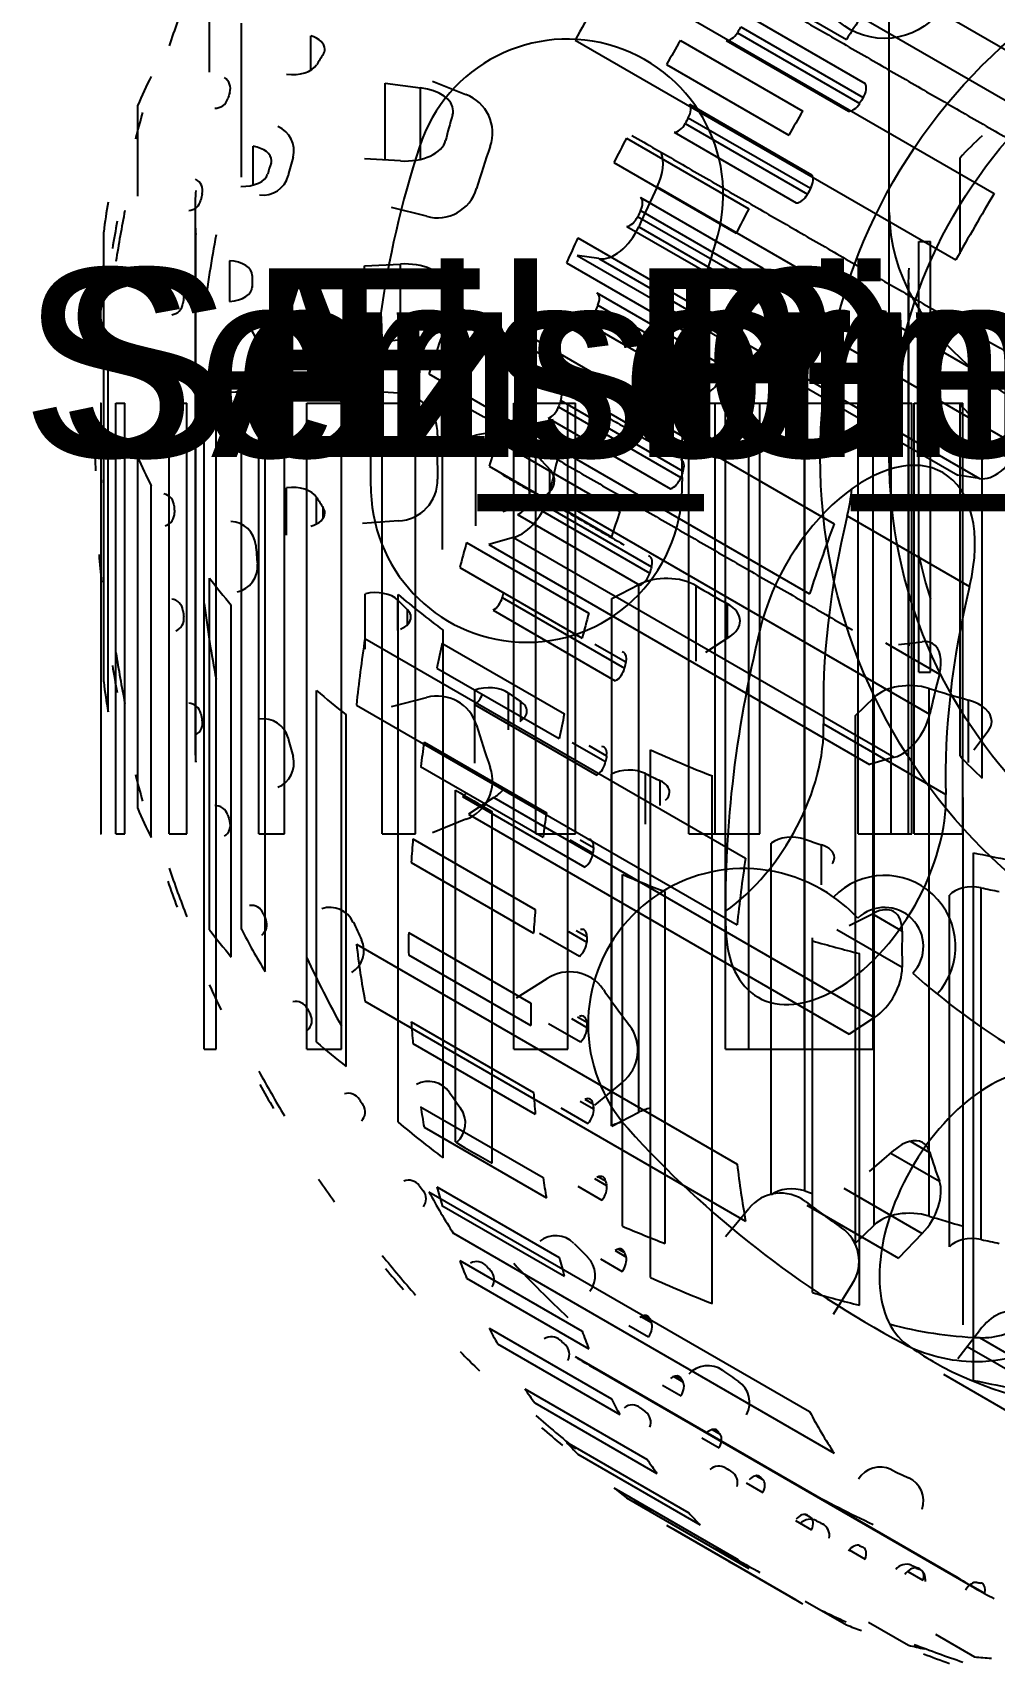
# Model space of a CAD drawing. Header units: millimetres. Extents: x 185.1 to 234.8, y 124.8 to 172.2.
# Drawn here: x 185.09 to 202.95, y 126.1 to 156.38 of the extents above; entities that cross this region are included whole.
import ezdxf
from ezdxf.enums import TextEntityAlignment as Align

# ---------------------------------------------------------------- set-up
doc = ezdxf.new("R2010")
doc.units = ezdxf.units.MM
for name, color, linetype in [('A_06_Gears_Az_Pinion', 7, 'CONTINUOUS'), ('A_06_Gears_El_Gear', 7, 'CONTINUOUS'), ('A_06_Gears_El_Pinion', 7, 'CONTINUOUS'), ('A_06_Gears_Sensor_Gear', 7, 'CONTINUOUS'), ('A_06_Gears_Sensor_Idler', 7, 'CONTINUOUS'), ('V_06_Gears_Az_Pinion_0', 7, 'CONTINUOUS'), ('V_06_Gears_Az_Pinion_1', 7, 'CONTINUOUS'), ('V_06_Gears_Az_Pinion_2', 7, 'CONTINUOUS'), ('V_06_Gears_Az_Pinion_3', 7, 'CONTINUOUS'), ('V_06_Gears_El_Gear_2', 7, 'CONTINUOUS'), ('V_06_Gears_El_Gear_3', 7, 'CONTINUOUS'), ('V_06_Gears_El_Pinion_2', 7, 'CONTINUOUS'), ('V_06_Gears_El_Pinion_3', 7, 'CONTINUOUS'), ('V_06_Gears_Sensor_Gear_0', 7, 'CONTINUOUS'), ('V_06_Gears_Sensor_Gear_1', 7, 'CONTINUOUS'), ('V_06_Gears_Sensor_Gear_2', 7, 'CONTINUOUS'), ('V_06_Gears_Sensor_Gear_3', 7, 'CONTINUOUS'), ('V_06_Gears_Sensor_Idler_0', 7, 'CONTINUOUS'), ('V_06_Gears_Sensor_Idler_1', 7, 'CONTINUOUS'), ('V_06_Gears_Sensor_Idler_2', 7, 'CONTINUOUS'), ('V_06_Gears_Sensor_Idler_3', 7, 'CONTINUOUS')]:
    doc.layers.add(name, color=color, linetype=linetype)
doc.styles.get("Standard").update_dxf_attribs({"font": 'arial.ttf'})

msp = doc.modelspace()

# ---------------------------------------------------------------- linework, layer by layer
at = {"layer": 'V_06_Gears_Az_Pinion_0'}
for p, q in [((201, 149.5), (201, 159.5)), ((188.273, 137.5), (188.273, 149.5)), ((188.273, 137.5), (188.273, 149.5)), ((188.496, 137.5), (188.496, 149.5)), ((190.177, 137.5), (190.177, 149.5)), ((190.823, 137.5), (190.823, 149.5)), ((194.022, 137.5), (194.022, 149.5)), ((195.028, 137.5), (195.028, 149.5)), ((197.959, 149.5), (198.389, 149.5)), ((197.959, 137.5), (197.959, 149.5)), ((198.389, 137.5), (198.389, 149.5)), ((199.431, 137.5), (199.431, 149.5)), ((200.699, 137.5), (200.699, 149.5)), ((197.959, 137.5), (198.389, 137.5))]:
    msp.add_line(p, q, dxfattribs=at)
for points, degree in [([(188.273, 149.5), (188.361, 149.5), (188.496, 149.5)], 2), ([(190.177, 149.5), (190.48, 149.5), (190.823, 149.5)], 2), ([(194.022, 149.5), (194.509, 149.5), (195.028, 149.5)], 2), ([(199.422, 137.5), (199.422, 149.5)], 1), ([(199.431, 149.5), (200.055, 149.5), (200.699, 149.5)], 2), ([(188.273, 137.5), (188.361, 137.5), (188.496, 137.5)], 2), ([(190.177, 137.5), (190.48, 137.5), (190.823, 137.5)], 2), ([(194.022, 137.5), (194.509, 137.5), (195.028, 137.5)], 2), ([(199.431, 137.5), (200.055, 137.5), (200.699, 137.5)], 2)]:
    msp.add_open_spline(points, degree=degree, dxfattribs=at)
for points in [[(198.389, 149.5), (198.509, 149.5), (198.686, 149.5), (198.876, 149.5), (199.067, 149.5), (199.265, 149.5), (199.422, 149.5)], [(198.389, 137.5), (198.509, 137.5), (198.686, 137.5), (198.876, 137.5), (199.067, 137.5), (199.265, 137.5), (199.422, 137.5)]]:
    msp.add_open_spline(points, degree=3, knots=[0, 0, 0, 0, 0.756852, 0.756852, 0.756852, 1.513704, 1.513704, 1.513704, 1.513704], dxfattribs=at)
at = {"layer": 'V_06_Gears_Az_Pinion_1'}
for p, q in [((192.514, 155.479), (193.136, 155.229)), ((192.401, 152.968), (191.751, 153.132)), ((191.213, 149.734), (191.882, 149.689)), ((191.882, 147.311), (191.213, 147.266)), ((191.751, 143.868), (192.401, 144.032)), ((193.136, 141.771), (192.514, 141.521)), ((194.076, 138.455), (194.644, 138.812)), ((196.041, 136.889), (195.526, 136.459)), ((197.959, 134.026), (198.389, 134.541)), ((200.312, 133.144), (199.955, 132.576))]:
    msp.add_line(p, q, dxfattribs=at)
msp.add_circle((210, 148.5), 9, dxfattribs=at)
for centre, radius, start, end in [((192.869, 154.518), 0.76, -19.319, 69.4457), ((210, 148.5), 17.397, 160.6434, 163.3566), ((192.604, 153.701), 0.76, -105.4457, -16.681), ((210, 148.498), 21.897, 169.135, 172.8595), ((191.848, 148.929), 0.76, -1.319, 87.4457), ((210, 148.5), 17.397, 178.6434, -178.6434), ((191.848, 148.071), 0.76, -87.4457, 1.319), ((210, 148.498), 21.897, -172.865, -169.1405), ((192.604, 143.299), 0.76, 16.681, 105.4457), ((210, 148.5), 17.397, -163.3566, -160.6434), ((192.869, 142.482), 0.76, -69.4457, 19.319), ((210.001, 148.498), 21.897, -154.865, -151.1405), ((195.062, 138.178), 0.76, 34.681, 123.4457), ((210, 148.5), 17.397, -145.3566, -142.6434), ((195.567, 137.483), 0.76, -51.4457, 37.319), ((198.983, 134.067), 0.76, 52.681, 141.4457), ((210, 148.5), 17.397, -127.3566, -124.6434), ((199.678, 133.562), 0.76, -33.4457, 55.319), ((210.001, 148.499), 21.897, -136.865, -133.1405), ((210.002, 148.499), 21.897, -118.865, -115.1405)]:
    msp.add_arc(centre, radius, start, end, dxfattribs=at)
at = {"layer": 'V_06_Gears_Az_Pinion_2'}
for p, q in [((201, 149.5), (201, 159.5)), ((188.273, 137.5), (188.273, 149.5)), ((188.273, 137.5), (188.273, 149.5)), ((188.496, 137.5), (188.496, 149.5)), ((190.177, 137.5), (190.177, 149.5)), ((190.823, 137.5), (190.823, 149.5)), ((194.022, 137.5), (194.022, 149.5)), ((195.028, 137.5), (195.028, 149.5)), ((197.959, 149.5), (198.389, 149.5)), ((197.959, 137.5), (197.959, 149.5)), ((198.389, 137.5), (198.389, 149.5)), ((199.431, 137.5), (199.431, 149.5)), ((200.699, 137.5), (200.699, 149.5)), ((197.959, 137.5), (198.389, 137.5))]:
    msp.add_line(p, q, dxfattribs=at)
for points, degree in [([(188.273, 149.5), (188.361, 149.5), (188.496, 149.5)], 2), ([(190.177, 149.5), (190.48, 149.5), (190.823, 149.5)], 2), ([(194.022, 149.5), (194.509, 149.5), (195.028, 149.5)], 2), ([(199.422, 137.5), (199.422, 149.5)], 1), ([(199.431, 149.5), (200.055, 149.5), (200.699, 149.5)], 2), ([(188.273, 137.5), (188.361, 137.5), (188.496, 137.5)], 2), ([(190.177, 137.5), (190.48, 137.5), (190.823, 137.5)], 2), ([(194.022, 137.5), (194.509, 137.5), (195.028, 137.5)], 2), ([(199.431, 137.5), (200.055, 137.5), (200.699, 137.5)], 2)]:
    msp.add_open_spline(points, degree=degree, dxfattribs=at)
for points in [[(198.389, 149.5), (198.509, 149.5), (198.686, 149.5), (198.876, 149.5), (199.067, 149.5), (199.265, 149.5), (199.422, 149.5)], [(198.389, 137.5), (198.509, 137.5), (198.686, 137.5), (198.876, 137.5), (199.067, 137.5), (199.265, 137.5), (199.422, 137.5)]]:
    msp.add_open_spline(points, degree=3, knots=[0, 0, 0, 0, 0.756852, 0.756852, 0.756852, 1.513704, 1.513704, 1.513704, 1.513704], dxfattribs=at)
at = {"layer": 'V_06_Gears_Az_Pinion_3'}
for p, q in [((201, 153.04), (201, 161.204)), ((188.966, 153.696), (188.966, 156.553)), ((191.637, 155.44), (192.291, 155.354)), ((191.637, 154.013), (191.637, 155.44)), ((192.291, 154.028), (192.291, 155.354)), ((191.919, 153.998), (191.251, 154.033)), ((188.103, 153.038), (188.103, 143.24)), ((188.115, 142.83), (188.115, 152.628)), ((191.251, 152.046), (191.919, 152.081)), ((191.251, 150.55), (191.251, 152.046)), ((191.919, 150.676), (191.919, 152.081)), ((192.758, 150.901), (192.758, 151.704)), ((192.886, 151.077), (192.886, 151.234)), ((192.291, 150.725), (191.637, 150.639)), ((188.966, 139.727), (188.966, 149.525)), ((189.406, 138.946), (189.406, 148.744)), ((192.7, 148.75), (193.317, 148.902)), ((192.7, 146.782), (192.7, 148.75)), ((193.317, 147.221), (193.317, 148.902)), ((194.317, 147.652), (194.317, 148.693)), ((194.691, 147.853), (194.691, 148.269)), ((194.396, 147.679), (193.821, 147.48)), ((195.843, 145.873), (196.348, 146.128)), ((196.348, 136.33), (196.348, 146.128)), ((197.411, 144.708), (197.411, 146.107)), ((191.877, 136.147), (191.877, 145.945)), ((195.843, 136.075), (195.843, 145.873)), ((197.993, 145.134), (197.993, 145.771)), ((192.713, 135.482), (192.713, 145.28)), ((198.029, 145.158), (197.588, 144.866)), ((201.737, 134.403), (201.737, 144.201)), ((200.371, 143.698), (200.716, 144.031)), ((200.716, 134.233), (200.716, 144.031)), ((202.471, 142.827), (202.471, 143.985)), ((200.371, 133.9), (200.371, 143.698)), ((202.834, 143.408), (202.57, 143.052)), ((196.561, 133.26), (196.561, 143.058)), ((197.712, 132.777), (197.712, 142.575)), ((202.561, 131.351), (202.561, 141.149)), ((195.843, 136.075), (196.348, 136.33)), ((200.371, 133.9), (200.716, 134.233))]:
    msp.add_line(p, q, dxfattribs=at)
for centre, major_axis, start_param, end_param in [((210, 161.204), (9, 0), 3.141593, 5.654867), ((192.139, 154.924), (-0.76, 0), -3.141593, -1.772456), ((210, 153.04), (17.397, 0), 2.960835, 3.008191), ((192.139, 154.924), (-0.76, 0), -3.321694, -3.141593), ((192.004, 154.434), (-0.76, 0), -4.824889, -3.275651), ((210, 153.038), (21.897, 0), 3.109042, 3.141593), ((210, 153.038), (21.897, 0), 3.141593, 3.174047), ((210, 153.04), (9, 0), 3.141593, 5.654867), ((192.004, 151.645), (-0.76, 0), -3.007534, -1.458297), ((210, 153.04), (17.397, 0), 3.274995, 3.32235), ((192.139, 151.155), (-0.76, 0), -4.510729, -3.141593), ((192.139, 151.155), (-0.76, 0), -3.141593, -2.961492), ((210.001, 153.038), (21.897, 0), 3.423201, 3.488206), ((193.632, 148.503), (-0.76, 0), -2.693375, -1.144138), ((210, 153.04), (17.397, 0), 3.589154, 3.636509), ((194.021, 148.061), (-0.76, 0), -3.141593, -2.647333), ((194.021, 148.061), (-0.76, 0), -4.19657, -3.141593), ((196.861, 145.804), (-0.76, 0), -2.379216, -0.829978), ((210, 153.04), (17.397, 0), 3.903313, 3.950668), ((210.001, 153.039), (21.897, 0), 3.737361, 3.802366), ((197.468, 145.454), (-0.76, 0), -3.141593, -2.333173), ((197.468, 145.454), (-0.76, 0), -3.882411, -3.141593), ((201.377, 143.814), (-0.76, 0), -2.065056, -0.515819), ((210, 153.04), (17.397, 0), 4.217472, 4.264828), ((202.142, 143.589), (-0.76, 0), -3.141593, -2.019014), ((202.142, 143.589), (-0.76, 0), -3.568251, -3.141593), ((210, 143.24), (21.897, 0), 3.141593, 3.174047), ((210.002, 153.039), (21.897, 0), 4.05152, 4.116525), ((210.002, 153.039), (21.897, 0), 4.365679, 4.430684), ((210.001, 143.241), (21.897, 0), 3.423201, 3.488206), ((196.861, 136.006), (-0.76, 0), -1.165156, -0.829978), ((210.001, 143.241), (21.897, 0), 3.737361, 3.802366), ((201.377, 134.016), (-0.76, 0), -2.065056, -0.515819), ((210, 143.242), (17.397, 0), 4.217472, 4.258639), ((210.002, 143.241), (21.897, 0), 4.05152, 4.116525), ((210.002, 143.241), (21.897, 0), 4.365679, 4.430684)]:
    msp.add_ellipse(centre, major_axis=major_axis, ratio=0.57735, start_param=start_param, end_param=end_param, dxfattribs=at)
msp.add_open_spline([(202.374, 132.38), (202.374, 142.178)], degree=1, dxfattribs=at)
at = {"layer": 'V_06_Gears_El_Gear_2'}
for centre, radius in [((200.91, 157.59), 1.318), ((210, 148.5), 10.285)]:
    msp.add_circle(centre, radius, dxfattribs=at)
for centre, radius, start, end in [((195.022, 153.366), 2.893, -18, 162), ((188.515, 155.34), 0.244, -17.7333, 57.2571), ((188.477, 155.22), 0.244, -92.2571, -17.2667), ((210, 148.5), 22.304, 162.3413, 162.6587), ((210, 148.5), 23.75, 164.3793, 165.6202), ((210, 148.5), 18.641, 162, -178), ((188, 153.442), 0.244, -12.7333, 62.2571), ((187.973, 153.319), 0.244, -87.2571, -12.2667), ((210, 148.5), 22.304, 167.3413, 167.6587), ((210, 148.5), 23.75, 169.3793, 170.6202), ((210, 148.5), 12.856, 162, -178), ((187.653, 151.505), 0.244, -7.7333, 67.2571), ((210, 148.5), 22.304, 172.3413, 172.6587), ((187.637, 151.381), 0.244, -82.2571, -7.2667), ((210, 148.5), 23.75, 174.3793, 175.6202), ((187.476, 149.546), 0.244, -2.7333, 72.2571), ((187.471, 149.421), 0.244, -77.2571, -2.2667), ((210, 148.5), 22.304, 177.3413, 177.6587), ((210, 148.5), 23.75, 179.3793, -179.3798), ((187.471, 147.579), 0.244, 2.2667, 77.2571), ((194.261, 147.95), 2.893, -178, -90), ((194.261, 147.95), 2.893, -90, 2), ((210, 148.5), 22.304, -177.6587, -177.3413), ((187.476, 147.454), 0.244, -72.2571, 2.7333), ((210, 148.5), 23.75, -175.6207, -174.3798), ((187.637, 145.619), 0.244, 7.2667, 82.2571), ((187.653, 145.495), 0.244, -67.2571, 7.7333), ((210, 148.5), 22.304, -172.6587, -172.3413), ((210, 148.5), 23.75, -170.6207, -169.3798), ((187.973, 143.681), 0.244, 12.2667, 87.2571), ((188, 143.558), 0.244, -62.2571, 12.7333), ((210, 148.5), 22.304, -167.6587, -167.3413), ((210, 148.5), 23.75, -165.6207, -164.3798), ((188.477, 141.78), 0.244, 17.2667, 92.2571), ((188.515, 141.66), 0.244, -57.2571, 17.7333), ((210, 148.5), 22.304, -162.6587, -162.3413), ((198.297, 137.962), 2.893, 54.8203, -138), ((210, 148.5), 23.75, -160.6207, -159.3798), ((200.91, 139.41), 1.318, -42.0623, 135.9045), ((198.297, 137.962), 2.893, 42.9923, 54.8203), ((189.144, 139.929), 0.244, 22.2667, 97.2571), ((210, 148.5), 22.304, -157.6587, -157.3413), ((200.91, 139.41), 0.723, -43.3883, 133.4305), ((189.192, 139.813), 0.244, -52.2571, 22.7333), ((210, 148.5), 12.856, -131.7767, -129.1246), ((210, 148.5), 23.75, -155.6207, -154.3798), ((210, 148.5), 12.856, -129.1246, -118), ((189.971, 138.144), 0.244, 27.2667, 102.2571), ((210, 148.5), 22.304, -152.6587, -152.3413), ((190.029, 138.033), 0.244, -47.2571, 27.7333), ((202.607, 134.595), 2.893, -90, 62), ((210, 148.5), 23.75, -150.6207, -149.3798), ((190.95, 136.438), 0.244, 32.2667, 107.2571), ((210, 148.5), 22.304, -147.6587, -147.3413), ((191.017, 136.332), 0.244, -42.2571, 32.7333), ((210, 148.5), 18.641, -138, -118), ((210, 148.5), 23.75, -145.6207, -144.3798), ((192.073, 134.824), 0.244, 37.2667, 112.2571), ((210, 148.5), 22.304, -142.6587, -142.3413), ((192.15, 134.724), 0.244, -37.2571, 37.7333), ((193.334, 133.313), 0.244, 42.2667, 117.2571), ((210, 148.5), 23.75, -140.6207, -139.3798), ((210, 148.5), 22.304, -137.6587, -137.3413), ((193.418, 133.221), 0.244, -32.2571, 42.7333), ((194.721, 131.918), 0.244, 47.2667, 122.2571), ((210, 148.5), 22.304, -132.6587, -132.3413), ((202.607, 134.595), 2.893, -118, -90), ((210, 148.5), 23.75, -135.6207, -134.3798), ((194.813, 131.834), 0.244, -27.2571, 47.7333), ((196.224, 130.65), 0.244, 52.2667, 127.2571), ((210, 148.5), 22.304, -127.6587, -127.3413), ((196.324, 130.573), 0.244, -22.2571, 52.7333), ((210, 148.5), 23.75, -130.6207, -129.3798), ((197.832, 129.517), 0.244, 57.2667, 132.2571), ((210, 148.5), 22.304, -122.6587, -122.3413), ((197.938, 129.45), 0.244, -17.2571, 57.7333), ((210, 148.5), 23.75, -125.6207, -124.3798), ((199.533, 128.529), 0.244, 62.2667, 137.2571), ((210, 148.5), 22.304, -117.6587, -117.3413), ((199.644, 128.471), 0.244, -12.2571, 62.7333), ((210, 148.5), 23.75, -120.6207, -119.3798), ((201.313, 127.692), 0.244, 67.2667, 142.2571), ((210, 148.5), 22.304, -112.6587, -112.3413), ((201.429, 127.644), 0.244, -7.2571, 67.7333), ((210, 148.5), 23.75, -115.6207, -114.3798), ((210, 148.5), 23.75, -110.6207, -109.3798)]:
    msp.add_arc(centre, radius, start, end, dxfattribs=at)
at = {"layer": 'V_06_Gears_El_Gear_3'}
for p, q in [((197.93, 157.563), (200.203, 156.251)), ((198.279, 156.744), (200.551, 155.432)), ((198.177, 156.378), (200.449, 155.066)), ((198.241, 156.484), (200.514, 155.172)), ((197.118, 156.234), (199.391, 154.922)), ((197.967, 156.235), (200.24, 154.923)), ((196.861, 155.789), (199.133, 154.477)), ((197.266, 154.8), (199.538, 153.488)), ((197.285, 155.053), (199.557, 153.741)), ((197, 154.529), (199.272, 153.217)), ((197.207, 154.692), (199.479, 153.38)), ((196.117, 154.421), (198.389, 153.109)), ((195.883, 153.965), (198.155, 152.653)), ((196.379, 153.317), (198.652, 152.005)), ((196.325, 152.963), (198.598, 151.651)), ((196.378, 153.074), (198.651, 151.762)), ((196.122, 152.782), (198.395, 151.47)), ((195.212, 152.568), (197.485, 151.256)), ((195.004, 152.104), (197.276, 150.792)), ((195.569, 151.549), (197.841, 150.237)), ((195.539, 151.205), (197.812, 149.893)), ((195.586, 151.317), (197.859, 150.005)), ((195.342, 151.007), (197.614, 149.695)), ((194.412, 150.689), (196.684, 149.377)), ((194.23, 150.221), (196.502, 148.909)), ((194.854, 149.432), (197.127, 148.12)), ((194.895, 149.545), (197.167, 148.233)), ((194.664, 149.219), (196.937, 147.906)), ((193.721, 148.799), (195.994, 147.487)), ((193.567, 148.329), (195.84, 147.017)), ((194.276, 147.656), (196.549, 146.344)), ((194.31, 147.769), (196.582, 146.457)), ((194.095, 147.429), (196.367, 146.117)), ((200.218, 147.408), (202.491, 146.096)), ((193.146, 146.911), (195.418, 145.599)), ((193.021, 146.444), (195.294, 145.132)), ((193.809, 145.892), (196.082, 144.58)), ((193.638, 145.653), (195.91, 144.341)), ((192.69, 145.04), (194.963, 143.728)), ((195.531, 145.025), (196.108, 144.692)), ((192.596, 144.58), (194.869, 143.268)), ((193.297, 143.904), (195.569, 142.592)), ((199.779, 143.545), (202.051, 142.232)), ((192.358, 143.2), (194.63, 141.888)), ((195.111, 143.199), (195.73, 142.841)), ((195.419, 143.141), (195.749, 142.951)), ((192.294, 142.75), (194.567, 141.438)), ((193.074, 142.194), (195.346, 140.882)), ((192.151, 141.406), (194.423, 140.094)), ((195.066, 141.387), (195.494, 141.14)), ((195.26, 141.389), (195.506, 141.247)), ((192.119, 140.969), (194.392, 139.657)), ((192.071, 139.671), (194.343, 138.359)), ((194.501, 139.654), (195.244, 139.226)), ((195.039, 139.686), (195.378, 139.49)), ((195.183, 139.708), (195.382, 139.593)), ((192.071, 139.251), (194.343, 137.939)), ((195.208, 138.1), (195.378, 138.002)), ((192.119, 138.008), (194.392, 136.696)), ((194.668, 137.978), (195.262, 137.635)), ((195.096, 138.069), (195.382, 137.904)), ((192.151, 137.608), (194.423, 136.295)), ((192.294, 136.429), (194.567, 135.117)), ((194.896, 136.413), (195.401, 136.122)), ((195.256, 136.537), (195.506, 136.393)), ((195.345, 136.572), (195.494, 136.486)), ((192.358, 136.052), (194.63, 134.74)), ((195.525, 135.098), (195.749, 134.969)), ((195.598, 135.133), (195.73, 135.057)), ((192.596, 134.948), (194.869, 133.636)), ((195.216, 134.955), (195.66, 134.698)), ((192.69, 134.597), (194.963, 133.285)), ((193.021, 133.575), (195.294, 132.263)), ((195.636, 133.606), (196.037, 133.374)), ((195.904, 133.761), (196.108, 133.643)), ((195.968, 133.79), (196.082, 133.724)), ((193.146, 133.252), (195.418, 131.94)), ((196.159, 132.373), (196.529, 132.16)), ((196.395, 132.534), (196.582, 132.426)), ((196.455, 132.554), (196.549, 132.5)), ((193.567, 132.32), (195.84, 131.008)), ((202.676, 132.145), (204.948, 130.833)), ((193.721, 132.028), (195.994, 130.716)), ((197.053, 131.435), (197.127, 131.392)), ((194.23, 131.194), (196.502, 129.882)), ((196.786, 131.265), (197.132, 131.066)), ((196.998, 131.423), (197.167, 131.325)), ((194.412, 130.935), (196.684, 129.623)), ((197.514, 130.287), (197.841, 130.099)), ((197.71, 130.436), (197.859, 130.351)), ((197.758, 130.44), (197.812, 130.409)), ((195.004, 130.204), (197.276, 128.892)), ((195.212, 129.98), (197.485, 128.668)), ((195.883, 129.358), (198.155, 128.046)), ((198.339, 129.448), (198.652, 129.267)), ((198.527, 129.581), (198.651, 129.509)), ((198.565, 129.578), (198.598, 129.559)), ((196.117, 129.172), (198.389, 127.859)), ((199.255, 128.751), (199.557, 128.577)), ((199.444, 128.862), (199.538, 128.808)), ((199.467, 128.855), (199.479, 128.848)), ((196.861, 128.663), (199.133, 127.351)), ((199.261, 127.276), (196.989, 128.588)), ((200.257, 128.203), (200.551, 128.033)), ((201.342, 127.804), (201.625, 127.64)), ((202.503, 127.556), (202.772, 127.401)), ((199.439, 127.253), (200.203, 126.812)), ((200.615, 126.861), (201.355, 126.433)), ((201.858, 126.636), (202.582, 126.218))]:
    msp.add_line(p, q, dxfattribs=at)
for centre, major_axis, start_param, end_param in [((211.136, 147.844), (-11.875, -20.568), 4.614289, 4.635947), ((198.06, 156.457), (0.122, 0.212), -2.919187, -1.610358), ((208.864, 149.156), (-11.152, -19.316), 4.665985, 4.671526), ((208.864, 149.156), (-11.875, -20.568), 4.701555, 4.723214), ((200.398, 155.252), (0.122, 0.212), -1.618501, -0.309671), ((200.332, 155.145), (0.122, 0.212), -2.919187, -1.610358), ((211.136, 147.844), (-11.152, -19.316), 4.665985, 4.671526), ((208.864, 149.156), (-11.152, -19.316), 4.753252, 4.758793), ((197.139, 154.862), (0.122, 0.212), -1.531234, -0.222405), ((211.136, 147.844), (-11.875, -20.568), 4.701555, 4.723214), ((197.079, 154.752), (0.122, 0.212), -2.831921, -1.523092), ((208.864, 149.156), (-11.875, -20.568), 4.788821, 4.81048), ((199.411, 153.55), (0.122, 0.212), -1.531234, -0.222405), ((196.242, 153.117), (0.122, 0.212), -1.443968, -0.135138), ((199.351, 153.44), (0.122, 0.212), -2.831921, -1.523092), ((211.136, 147.844), (-11.152, -19.316), 4.753252, 4.758793), ((196.188, 153.004), (0.122, 0.212), -2.744654, -1.435825), ((208.864, 149.156), (-11.152, -19.316), 4.840518, 4.846059), ((211.136, 147.844), (-11.875, -20.568), 4.788821, 4.81048), ((208.864, 149.156), (-11.875, -20.568), 4.876088, 4.897747), ((211.136, 147.844), (-11.152, -19.316), 4.840518, 4.846059), ((198.514, 151.805), (0.122, 0.212), -1.443968, -0.135138), ((195.441, 151.341), (0.122, 0.212), -1.356701, -0.047872), ((198.46, 151.692), (0.122, 0.212), -2.744654, -1.435825), ((195.393, 151.227), (0.122, 0.212), -2.657388, -1.348559), ((208.864, 149.156), (-11.152, -19.316), 4.927785, 4.933326), ((211.136, 147.844), (-11.875, -20.568), 4.876088, 4.897747), ((208.864, 149.156), (-11.875, -20.568), 4.963354, 4.985013), ((197.713, 150.029), (0.122, 0.212), -1.356701, -0.047872), ((211.136, 147.844), (-11.152, -19.316), 4.927785, 4.933326), ((194.742, 149.549), (0.122, 0.212), -1.269435, -0.17639), ((197.666, 149.915), (0.122, 0.212), -2.657388, -1.348559), ((194.701, 149.435), (0.122, 0.212), -2.570121, -1.261292), ((208.864, 149.156), (-11.152, -19.316), 5.015051, 5.020592), ((211.136, 147.844), (-11.875, -20.568), 4.963354, 4.985013), ((208.864, 149.156), (-11.875, -20.568), 5.050621, 5.07228), ((197.014, 148.237), (0.122, 0.212), 0, -6.243791), ((197.014, 148.237), (0.122, 0.212), -1.269435, 0), ((200.546, 145.703), (-1.446, -2.505), 3.141593, 5.183628), ((196.973, 148.123), (0.122, 0.212), -2.570121, -1.261292), ((211.136, 147.844), (-11.152, -19.316), 5.015051, 5.020592), ((200.546, 145.703), (-1.446, -2.505), 2.042035, 3.141593), ((194.151, 147.754), (0.122, 0.212), -1.182169, -0.65867), ((198.273, 147.015), (-1.446, -2.505), 2.042035, 2.237807), ((194.117, 147.64), (0.122, 0.212), -2.482855, -1.174026), ((208.864, 149.156), (-11.152, -19.316), 5.102317, 5.107859), ((211.136, 147.844), (-11.875, -20.568), 5.050621, 5.07228), ((208.864, 149.156), (-6.428, -11.133), 5.183628, 5.532694), ((208.864, 149.156), (-11.875, -20.568), 5.137887, 5.159546), ((196.423, 146.442), (0.122, 0.212), 0, -6.156524), ((196.423, 146.442), (0.122, 0.212), -1.182169, 0), ((196.389, 146.328), (0.122, 0.212), -2.482855, -1.174026), ((211.136, 147.844), (-11.152, -19.316), 5.102317, 5.107859), ((208.864, 149.156), (-11.152, -19.316), 5.190888, 5.195125), ((211.136, 147.844), (-6.428, -11.133), 5.183628, 5.532694), ((193.645, 145.856), (0.122, 0.212), -2.395589, -1.08676), ((211.136, 147.844), (-11.875, -20.568), 5.137887, 5.159546), ((211.136, 147.844), (-9.32, -16.143), 5.183628, 5.532694), ((208.864, 149.156), (-11.875, -20.568), 5.225154, 5.246813), ((195.944, 144.658), (0.122, 0.212), 0, -6.069258), ((195.944, 144.658), (0.122, 0.212), -1.094902, 0), ((195.917, 144.544), (0.122, 0.212), -2.395589, -1.08676), ((211.136, 147.844), (-11.152, -19.316), 5.189584, 5.195125), ((193.288, 144.098), (0.122, 0.212), -2.308322, -1.276334), ((211.136, 147.844), (-11.875, -20.568), 5.225154, 5.246813), ((197.735, 142.282), (-1.446, -2.505), 0.893819, 2.391101), ((208.864, 149.156), (-11.875, -20.568), 5.31242, 5.334079), ((195.58, 142.897), (0.122, 0.212), 0, -5.981991), ((195.58, 142.897), (0.122, 0.212), -1.007636, 0), ((211.136, 147.844), (-11.152, -19.316), 5.27685, 5.282392), ((195.561, 142.786), (0.122, 0.212), -2.308322, -0.999493), ((193.051, 142.379), (0.122, 0.212), -2.221056, -1.803043), ((200.007, 140.97), (-1.446, -2.505), 0.785398, 2.391101), ((211.136, 147.844), (-11.875, -20.568), 5.31242, 5.334079), ((208.864, 149.156), (-11.875, -20.568), 5.399687, 5.421346), ((195.323, 141.066), (0.122, 0.212), -2.221056, -0.912227), ((195.335, 141.175), (0.122, 0.212), 0, -5.894725), ((195.335, 141.175), (0.122, 0.212), -0.920369, 0), ((211.136, 147.844), (-11.152, -19.316), 5.364117, 5.369658), ((211.136, 147.844), (-11.875, -20.568), 5.399687, 5.421346), ((208.864, 149.156), (-11.875, -20.568), 5.486953, 5.508612), ((195.21, 139.503), (0.122, 0.212), 0, -5.807458), ((195.21, 139.503), (0.122, 0.212), -0.833103, 0), ((200.007, 140.97), (-1.446, -2.505), 5.532694, 0), ((195.206, 139.398), (0.122, 0.212), -2.133789, -0.82496), ((211.136, 147.844), (-11.152, -19.316), 5.451383, 5.456925), ((200.007, 140.97), (-1.446, -2.505), 0, 0.785398), ((211.136, 147.844), (-11.875, -20.568), 5.486953, 5.508612), ((195.206, 137.895), (0.122, 0.212), 0, -5.720192), ((195.206, 137.895), (0.122, 0.212), -0.745836, 0), ((208.864, 149.156), (-11.875, -20.568), 5.57422, 5.595879), ((195.21, 137.794), (0.122, 0.212), -2.046523, -0.737694), ((211.136, 147.844), (-11.152, -19.316), 5.53865, 5.544191), ((202.861, 134.462), (-1.446, -2.505), 3.312989, 6.230825), ((211.136, 147.844), (-11.875, -20.568), 5.57422, 5.595879), ((195.323, 136.362), (0.122, 0.212), 0, -5.632925), ((208.864, 149.156), (-11.875, -20.568), 5.661486, 5.683145), ((195.335, 136.267), (0.122, 0.212), -1.959256, -0.650427), ((195.323, 136.362), (0.122, 0.212), -0.65857, 0), ((211.136, 147.844), (-11.152, -19.316), 5.625916, 5.631457), ((211.136, 147.844), (-11.875, -20.568), 5.661486, 5.683145), ((195.561, 134.917), (0.122, 0.212), 0, -5.545659), ((195.561, 134.917), (0.122, 0.212), -0.571303, 0), ((208.864, 149.156), (-11.875, -20.568), 5.748753, 5.770411), ((195.58, 134.828), (0.122, 0.212), -1.87199, -0.563161), ((211.136, 147.844), (-11.152, -19.316), 5.713183, 5.718724), ((208.864, 149.156), (-11.875, -20.568), 5.836019, 5.857678), ((211.136, 147.844), (-11.875, -20.568), 5.748753, 5.770411), ((195.917, 133.57), (0.122, 0.212), 0, -5.458393), ((195.944, 133.488), (0.122, 0.212), -1.784723, -0.475894), ((195.917, 133.57), (0.122, 0.212), -0.484037, 0), ((211.136, 147.844), (-11.152, -19.316), 5.800449, 5.80599), ((196.389, 132.332), (0.122, 0.212), 0, -5.371126), ((196.389, 132.332), (0.122, 0.212), -0.39677, 0), ((196.423, 132.257), (0.122, 0.212), -1.697457, -0.388628), ((211.136, 147.844), (-11.152, -19.316), 5.887716, 5.893257), ((208.864, 149.156), (-9.32, -16.143), 0.146522, 0.296706), ((203.636, 134.784), (-1.446, -2.505), 0.296706, 0.785398), ((208.864, 149.156), (-11.875, -20.568), 5.923285, 5.944944), ((211.136, 147.844), (-11.875, -20.568), 5.836019, 5.857678), ((211.136, 147.844), (-9.32, -16.143), 6.230825, 0), ((196.973, 131.212), (0.122, 0.212), 0, -5.28386), ((211.136, 147.844), (-9.32, -16.143), 0, 0.296706), ((208.864, 149.156), (-11.875, -20.568), 6.010552, 6.032211), ((196.973, 131.212), (0.122, 0.212), -0.309504, 0), ((211.136, 147.844), (-11.152, -19.316), 5.974982, 5.980523), ((197.014, 131.144), (0.122, 0.212), -1.61019, -0.301361), ((211.136, 147.844), (-11.875, -20.568), 5.923285, 5.944944), ((197.666, 130.218), (0.122, 0.212), 0, -5.196593), ((197.666, 130.218), (0.122, 0.212), -0.222237, 0), ((211.136, 147.844), (-11.152, -19.316), 6.062249, 6.06779), ((197.713, 130.159), (0.122, 0.212), -1.522924, -0.214095), ((208.864, 149.156), (-11.875, -20.568), 6.097818, 6.119477), ((211.136, 147.844), (-11.875, -20.568), 6.010552, 6.032211), ((208.864, 149.156), (-11.875, -20.568), 6.185085, 6.206744), ((198.46, 129.359), (0.122, 0.212), 0, -5.109327), ((198.46, 129.359), (0.122, 0.212), -0.134971, 0), ((211.136, 147.844), (-11.152, -19.316), 6.149515, 6.155056), ((198.514, 129.308), (0.122, 0.212), -1.435657, -0.126828), ((211.136, 147.844), (-11.875, -20.568), 6.097818, 6.119477), ((199.351, 128.64), (0.122, 0.212), 0, -5.02206), ((199.351, 128.64), (0.122, 0.212), -0.047704, 0), ((211.136, 147.844), (-11.152, -19.316), 6.236781, 6.242323), ((199.411, 128.599), (0.122, 0.212), -1.348391, -0.039562), ((208.864, 149.156), (-11.875, -20.568), 6.272351, 0), ((200.332, 128.067), (0.122, 0.212), -6.243623, -4.934794), ((211.136, 147.844), (-11.152, -19.316), 0.040863, 0.046404), ((200.398, 128.036), (0.122, 0.212), 0, -6.235481), ((200.398, 128.036), (0.122, 0.212), -1.261125, 0), ((211.136, 147.844), (-11.875, -20.568), 6.185085, 6.206744), ((201.395, 127.645), (0.122, 0.212), -6.156357, -4.847527), ((211.136, 147.844), (-11.152, -19.316), 0.128129, 0.13367), ((201.466, 127.623), (0.122, 0.212), 0, -6.148214), ((201.466, 127.623), (0.122, 0.212), -1.173858, 0), ((202.532, 127.377), (0.122, 0.212), -6.06909, -4.760261), ((211.136, 147.844), (-11.152, -19.316), 0.215396, 0.220937), ((202.607, 127.365), (0.122, 0.212), 0, -6.060948), ((202.607, 127.365), (0.122, 0.212), -1.086592, 0), ((211.136, 147.844), (-11.875, -20.568), 6.272351, 0), ((211.136, 147.844), (-11.875, -20.568), 0, 0.010825), ((211.136, 147.844), (-11.875, -20.568), 0.076432, 0.098091), ((211.136, 147.844), (-11.875, -20.568), 0.163699, 0.185358), ((211.136, 147.844), (-11.875, -20.568), 0.250965, 0.272624)]:
    msp.add_ellipse(centre, major_axis=major_axis, ratio=0.57735, start_param=start_param, end_param=end_param, dxfattribs=at)
for points in [[(194.751, 149.821), (197.024, 148.509)], [(193.802, 148.178), (196.075, 146.866)]]:
    msp.add_open_spline(points, degree=1, dxfattribs=at)
at = {"layer": 'V_06_Gears_El_Pinion_2'}
for p, q in [((192.514, 155.479), (193.136, 155.229)), ((192.401, 152.968), (191.751, 153.132)), ((191.213, 149.734), (191.882, 149.689)), ((191.882, 147.311), (191.213, 147.266)), ((191.751, 143.868), (192.401, 144.032)), ((193.136, 141.771), (192.514, 141.521)), ((194.076, 138.455), (194.644, 138.812)), ((196.041, 136.889), (195.526, 136.459)), ((197.959, 134.026), (198.389, 134.541)), ((200.312, 133.144), (199.955, 132.576))]:
    msp.add_line(p, q, dxfattribs=at)
msp.add_circle((210, 148.5), 9, dxfattribs=at)
for centre, radius, start, end in [((192.869, 154.518), 0.76, -19.319, 69.4457), ((210, 148.5), 17.397, 160.6434, 163.3566), ((192.604, 153.701), 0.76, -105.4457, -16.681), ((210, 148.498), 21.897, 169.135, 172.8595), ((191.848, 148.929), 0.76, -1.319, 87.4457), ((210, 148.5), 17.397, 178.6434, -178.6434), ((191.848, 148.071), 0.76, -87.4457, 1.319), ((210, 148.498), 21.897, -172.865, -169.1405), ((192.604, 143.299), 0.76, 16.681, 105.4457), ((210, 148.5), 17.397, -163.3566, -160.6434), ((192.869, 142.482), 0.76, -69.4457, 19.319), ((210.001, 148.498), 21.897, -154.865, -151.1405), ((195.062, 138.178), 0.76, 34.681, 123.4457), ((210, 148.5), 17.397, -145.3566, -142.6434), ((195.567, 137.483), 0.76, -51.4457, 37.319), ((198.983, 134.067), 0.76, 52.681, 141.4457), ((210, 148.5), 17.397, -127.3566, -124.6434), ((199.678, 133.562), 0.76, -33.4457, 55.319), ((210.001, 148.499), 21.897, -136.865, -133.1405), ((210.002, 148.499), 21.897, -118.865, -115.1405)]:
    msp.add_arc(centre, radius, start, end, dxfattribs=at)
at = {"layer": 'V_06_Gears_El_Pinion_3'}
for p, q in [((199.471, 158.19), (206.543, 154.108)), ((199, 157.523), (206.071, 153.44)), ((195.877, 157.474), (202.948, 153.392)), ((195.166, 156.242), (202.237, 152.16)), ((196.686, 153.515), (203.757, 149.432)), ((196.344, 152.773), (203.415, 148.69)), ((195.606, 152.182), (195.204, 152.242)), ((195.204, 152.242), (202.275, 148.159)), ((195.606, 152.182), (202.677, 148.1)), ((192.904, 151.342), (199.975, 147.259)), ((192.447, 150.043), (199.518, 145.96)), ((202.677, 148.1), (202.275, 148.159)), ((194.678, 147.805), (201.749, 143.722)), ((194.02, 147.005), (193.561, 146.873)), ((194.02, 147.005), (201.091, 142.923)), ((193.561, 146.873), (200.632, 142.791)), ((191.258, 145.131), (198.329, 141.048)), ((201.171, 145.018), (201.611, 145.068)), ((200.927, 145.045), (201.929, 144.466)), ((191.101, 143.892), (198.172, 139.809)), ((201.091, 142.923), (200.632, 142.791)), ((193.653, 142.174), (193.18, 141.864)), ((193.653, 142.174), (200.724, 138.092)), ((193.18, 141.864), (200.251, 137.782)), ((200.251, 139.796), (200.724, 140.033)), ((200.686, 140.013), (201.237, 139.695)), ((200.026, 139.722), (201.237, 139.022)), ((191.101, 139.449), (198.172, 135.367)), ((191.259, 138.392), (198.33, 134.31)), ((200.724, 138.092), (200.251, 137.782)), ((201.389, 135.794), (201.749, 135.586)), ((200.632, 135.227), (201.091, 135.626)), ((201.028, 135.57), (201.929, 135.05)), ((192.448, 134.853), (199.519, 130.771)), ((200.155, 134.92), (201.611, 134.08)), ((199.467, 134.606), (201.171, 133.622)), ((192.905, 134.082), (199.976, 129.999)), ((201.611, 134.08), (201.171, 133.622)), ((202.275, 131.756), (202.677, 132.279)), ((195.166, 131.793), (202.238, 127.711)), ((202.448, 131.982), (203.665, 131.28)), ((202.588, 127.495), (195.517, 131.577)), ((202.005, 131.467), (203.301, 130.718))]:
    msp.add_line(p, q, dxfattribs=at)
for centre, major_axis, start_param, end_param in [((206.464, 150.54), (-10.948, -18.963), 4.679838, 4.744843), ((196.259, 153.644), (0.38, 0.658), -1.436738, -0.416649), ((206.464, 150.541), (-8.698, -15.066), 4.845791, 4.893146), ((213.535, 146.457), (-10.948, -18.963), 4.679838, 4.744843), ((195.902, 152.871), (0.38, 0.658), -2.939933, -1.390695), ((206.464, 150.539), (-10.948, -18.963), 4.993998, 5.059003), ((206.464, 150.541), (-8.698, -15.066), 5.166158, 5.207306), ((202.973, 148.788), (0.38, 0.658), -2.939933, -1.390695), ((194.164, 147.686), (0.38, 0.658), -2.625774, -1.076536), ((213.535, 146.457), (-10.948, -18.963), 4.993998, 5.059003), ((206.464, 150.54), (-10.948, -18.963), 5.308157, 5.373162), ((201.422, 144.378), (0.38, 0.658), 0, -5.856527), ((201.422, 144.378), (0.38, 0.658), -1.122579, 0), ((213.536, 146.459), (-8.698, -15.066), 5.15995, 5.207306), ((201.235, 143.603), (0.38, 0.658), -2.625774, -1.076536), ((193.629, 142.78), (0.38, 0.658), -2.311614, -1.978502), ((213.535, 146.457), (-10.948, -18.963), 5.308157, 5.373162), ((200.7, 139.399), (0.38, 0.658), 0, -5.542367), ((200.7, 139.399), (0.38, 0.658), -0.808419, 0), ((213.536, 146.459), (-8.698, -15.066), 5.474109, 5.521465), ((206.465, 150.54), (-10.948, -18.963), 5.622316, 5.687321), ((200.7, 138.698), (0.38, 0.658), -2.311614, -0.762377), ((201.235, 135.11), (0.38, 0.658), 0, -5.228208), ((201.235, 135.11), (0.38, 0.658), -0.49426, 0), ((213.536, 146.459), (-8.698, -15.066), 5.788269, 5.835624), ((213.536, 146.457), (-10.948, -18.963), 5.622316, 5.687321), ((206.465, 150.54), (-10.948, -18.963), 5.936475, 6.00148), ((201.422, 134.552), (0.38, 0.658), -1.997455, -0.448218), ((202.973, 131.933), (0.38, 0.658), 0, -4.914049), ((206.465, 150.541), (-10.948, -18.963), 6.250635, 0), ((213.536, 146.458), (-10.948, -18.963), 5.936475, 6.00148), ((213.537, 146.458), (-10.948, -18.963), 6.250635, 0), ((213.537, 146.458), (-10.948, -18.963), 0, 0.032454)]:
    msp.add_ellipse(centre, major_axis=major_axis, ratio=0.57735, start_param=start_param, end_param=end_param, dxfattribs=at)
for points in [[(197.936, 157.452), (205.007, 153.369)], [(196.216, 154.472), (203.287, 150.389)], [(193.244, 149.369), (200.315, 145.286)]]:
    msp.add_open_spline(points, degree=1, dxfattribs=at)
at = {"layer": 'V_06_Gears_Sensor_Gear_0'}
for p, q in [((186.353, 149.5), (186.353, 141.5)), ((186.358, 141.5), (186.358, 149.5)), ((186.634, 141.5), (186.634, 149.5)), ((186.801, 141.5), (186.801, 149.5)), ((187.619, 141.5), (187.619, 149.5)), ((187.948, 141.5), (187.948, 149.5)), ((189.285, 141.5), (189.285, 149.5)), ((189.766, 141.5), (189.766, 149.5)), ((191.58, 141.5), (191.58, 149.5)), ((192.198, 141.5), (192.198, 149.5)), ((194.435, 141.5), (194.435, 149.5)), ((195.172, 141.5), (195.172, 149.5)), ((197.273, 141.5), (197.273, 149.5)), ((197.763, 141.5), (197.763, 149.5)), ((198.596, 141.5), (198.596, 149.5)), ((200.424, 141.5), (200.424, 149.5)), ((201.033, 141.5), (201.033, 149.5)), ((201.357, 141.5), (201.357, 149.5)), ((201.462, 141.5), (201.462, 149.5)), ((202.366, 141.5), (202.366, 149.5))]:
    msp.add_line(p, q, dxfattribs=at)
for points, degree in [([(186.353, 149.5), (186.353, 149.5), (186.358, 149.5)], 2), ([(186.634, 149.5), (186.708, 149.5), (186.801, 149.5)], 2), ([(187.619, 149.5), (187.775, 149.5), (187.948, 149.5)], 2), ([(189.285, 149.5), (189.517, 149.5), (189.766, 149.5)], 2), ([(191.58, 149.5), (191.882, 149.5), (192.198, 149.5)], 2), ([(194.435, 149.5), (194.797, 149.5), (195.172, 149.5)], 2), ([(197.273, 149.5), (197.392, 149.5), (197.59, 149.5), (197.763, 149.5)], 3), ([(197.763, 149.5), (198.174, 149.5), (198.596, 149.5)], 2), ([(200.424, 149.5), (200.544, 149.5), (200.823, 149.5), (201.033, 149.5)], 3), ([(201.033, 149.5), (201.357, 149.5)], 1), ([(201.357, 149.5), (201.417, 149.5)], 1), ([(201.417, 141.5), (201.417, 149.5)], 1), ([(201.462, 149.5), (201.911, 149.5), (202.366, 149.5)], 2), ([(186.353, 141.5), (186.353, 141.5), (186.358, 141.5)], 2), ([(186.634, 141.5), (186.708, 141.5), (186.801, 141.5)], 2), ([(187.619, 141.5), (187.775, 141.5), (187.948, 141.5)], 2), ([(189.285, 141.5), (189.517, 141.5), (189.766, 141.5)], 2), ([(191.58, 141.5), (191.882, 141.5), (192.198, 141.5)], 2), ([(194.435, 141.5), (194.797, 141.5), (195.172, 141.5)], 2), ([(197.273, 141.5), (197.392, 141.5), (197.59, 141.5), (197.763, 141.5)], 3), ([(197.763, 141.5), (198.174, 141.5), (198.596, 141.5)], 2), ([(200.424, 141.5), (200.544, 141.5), (200.823, 141.5), (201.033, 141.5)], 3), ([(201.033, 141.5), (201.357, 141.5)], 1), ([(201.357, 141.5), (201.417, 141.5)], 1), ([(201.462, 141.5), (201.911, 141.5), (202.366, 141.5)], 2)]:
    msp.add_open_spline(points, degree=degree, dxfattribs=at)
at = {"layer": 'V_06_Gears_Sensor_Gear_1'}
for centre, radius, start, end in [((210, 148.499), 23.647, 158.832, 161.1622), ((189.465, 154.192), 0.475, -15.5416, 68.3748), ((210, 148.5), 20.834, 164.509, 165.491), ((189.37, 153.838), 0.475, -98.3727, -14.4585), ((210, 148.499), 23.647, 168.832, 171.1622), ((188.788, 150.54), 0.475, -5.5416, 78.3748), ((210, 148.5), 20.834, 174.509, 175.491), ((188.756, 150.175), 0.475, -88.3727, -4.4585), ((210, 148.499), 23.647, 178.832, -178.8378), ((188.756, 146.825), 0.475, 4.4584, 88.3748), ((210, 148.5), 20.834, -175.491, -174.509), ((188.788, 146.46), 0.475, -78.3727, 5.5415), ((210, 148.499), 23.647, -171.168, -168.8378), ((189.37, 143.162), 0.475, 14.4584, 98.3748), ((210, 148.5), 20.834, -165.491, -164.509), ((189.465, 142.808), 0.475, -68.3727, 15.5415), ((210.001, 148.499), 23.647, -161.168, -158.8378), ((190.61, 139.66), 0.475, 24.4584, 108.3748), ((210, 148.5), 20.834, -155.491, -154.509), ((190.765, 139.329), 0.475, -58.3727, 25.5415), ((210.001, 148.499), 23.647, -151.168, -148.8378), ((192.44, 136.428), 0.475, 34.4584, 118.3748), ((210, 148.5), 20.834, -145.491, -144.509), ((192.65, 136.128), 0.475, -48.3727, 35.5415), ((194.803, 133.562), 0.475, 44.4584, 128.3748), ((210, 148.5), 20.834, -135.491, -134.509), ((210.001, 148.499), 23.647, -141.168, -138.8378), ((195.062, 133.303), 0.475, -38.3727, 45.5415), ((197.628, 131.15), 0.475, 54.4584, 138.3748), ((210, 148.5), 20.834, -125.491, -124.509), ((197.928, 130.94), 0.475, -28.3727, 55.5415), ((210.001, 148.499), 23.647, -131.168, -128.8378), ((200.829, 129.265), 0.475, 64.4584, 148.3748), ((210, 148.5), 20.834, -115.491, -114.509), ((201.16, 129.11), 0.475, -18.3727, 65.5415), ((210.001, 148.499), 23.647, -121.168, -118.8378), ((210.001, 148.5), 23.647, -111.168, -108.8378)]:
    msp.add_arc(centre, radius, start, end, dxfattribs=at)
at = {"layer": 'V_06_Gears_Sensor_Gear_2'}
for p, q in [((186.353, 149.5), (186.353, 141.5)), ((186.358, 141.5), (186.358, 149.5)), ((186.634, 141.5), (186.634, 149.5)), ((186.801, 141.5), (186.801, 149.5)), ((187.619, 141.5), (187.619, 149.5)), ((187.948, 141.5), (187.948, 149.5)), ((189.285, 141.5), (189.285, 149.5)), ((189.766, 141.5), (189.766, 149.5)), ((191.58, 141.5), (191.58, 149.5)), ((192.198, 141.5), (192.198, 149.5)), ((194.435, 141.5), (194.435, 149.5)), ((195.172, 141.5), (195.172, 149.5)), ((197.273, 141.5), (197.273, 149.5)), ((197.763, 141.5), (197.763, 149.5)), ((198.596, 141.5), (198.596, 149.5)), ((200.424, 141.5), (200.424, 149.5)), ((201.033, 141.5), (201.033, 149.5)), ((201.357, 141.5), (201.357, 149.5)), ((201.462, 141.5), (201.462, 149.5)), ((202.366, 141.5), (202.366, 149.5))]:
    msp.add_line(p, q, dxfattribs=at)
for points, degree in [([(186.353, 149.5), (186.353, 149.5), (186.358, 149.5)], 2), ([(186.634, 149.5), (186.708, 149.5), (186.801, 149.5)], 2), ([(187.619, 149.5), (187.775, 149.5), (187.948, 149.5)], 2), ([(189.285, 149.5), (189.517, 149.5), (189.766, 149.5)], 2), ([(191.58, 149.5), (191.882, 149.5), (192.198, 149.5)], 2), ([(194.435, 149.5), (194.797, 149.5), (195.172, 149.5)], 2), ([(197.273, 149.5), (197.392, 149.5), (197.59, 149.5), (197.763, 149.5)], 3), ([(197.763, 149.5), (198.174, 149.5), (198.596, 149.5)], 2), ([(200.424, 149.5), (200.544, 149.5), (200.823, 149.5), (201.033, 149.5)], 3), ([(201.033, 149.5), (201.357, 149.5)], 1), ([(201.357, 149.5), (201.417, 149.5)], 1), ([(201.417, 141.5), (201.417, 149.5)], 1), ([(201.462, 149.5), (201.911, 149.5), (202.366, 149.5)], 2), ([(186.353, 141.5), (186.353, 141.5), (186.358, 141.5)], 2), ([(186.634, 141.5), (186.708, 141.5), (186.801, 141.5)], 2), ([(187.619, 141.5), (187.775, 141.5), (187.948, 141.5)], 2), ([(189.285, 141.5), (189.517, 141.5), (189.766, 141.5)], 2), ([(191.58, 141.5), (191.882, 141.5), (192.198, 141.5)], 2), ([(194.435, 141.5), (194.797, 141.5), (195.172, 141.5)], 2), ([(197.273, 141.5), (197.392, 141.5), (197.59, 141.5), (197.763, 141.5)], 3), ([(197.763, 141.5), (198.174, 141.5), (198.596, 141.5)], 2), ([(200.424, 141.5), (200.544, 141.5), (200.823, 141.5), (201.033, 141.5)], 3), ([(201.033, 141.5), (201.357, 141.5)], 1), ([(201.357, 141.5), (201.417, 141.5)], 1), ([(201.462, 141.5), (201.911, 141.5), (202.366, 141.5)], 2)]:
    msp.add_open_spline(points, degree=degree, dxfattribs=at)
at = {"layer": 'V_06_Gears_Sensor_Gear_3'}
for p, q in [((188.37, 155.647), (188.37, 157.283)), ((190.252, 155.682), (190.252, 156.318)), ((187.039, 153.341), (187.039, 155.031)), ((189.183, 153.549), (189.183, 154.269)), ((186.406, 146.147), (186.406, 152.679)), ((188.746, 151.388), (188.746, 152.144)), ((189.166, 151.766), (189.166, 151.645)), ((189.166, 151.658), (189.166, 151.663)), ((186.406, 144.321), (186.406, 150.853)), ((186.49, 143.768), (186.49, 150.3)), ((188.955, 149.214), (188.955, 150.008)), ((189.452, 149.382), (189.452, 149.779)), ((189.514, 149.475), (189.514, 149.576)), ((187.039, 141.969), (187.039, 148.501)), ((187.288, 141.433), (187.288, 147.965)), ((189.804, 147.049), (189.804, 147.924)), ((190.362, 147.258), (190.362, 147.749)), ((190.484, 147.363), (190.484, 147.555)), ((188.37, 139.717), (188.37, 146.249)), ((188.776, 139.214), (188.776, 145.746)), ((191.266, 144.928), (191.266, 145.958)), ((191.868, 145.279), (191.868, 145.841)), ((192.047, 145.384), (192.047, 145.663)), ((190.358, 137.632), (190.358, 144.164)), ((193.298, 142.812), (193.298, 144.168)), ((193.926, 143.435), (193.926, 144.113)), ((194.155, 143.599), (194.155, 143.955)), ((190.909, 137.177), (190.909, 143.709)), ((195.837, 136.077), (195.837, 142.609)), ((196.472, 141.678), (196.472, 142.618)), ((196.745, 142.028), (196.745, 142.485)), ((192.943, 135.778), (192.943, 142.31)), ((193.623, 135.386), (193.623, 141.918)), ((198.806, 134.796), (198.806, 141.328)), ((199.429, 134.869), (199.429, 141.401)), ((199.738, 140.551), (199.738, 141.298)), ((196.046, 134.212), (196.046, 140.744)), ((196.833, 133.893), (196.833, 140.425)), ((202.115, 133.832), (202.115, 140.364)), ((202.707, 133.966), (202.707, 140.498)), ((199.573, 132.98), (199.573, 139.512)), ((200.444, 132.746), (200.444, 139.278))]:
    msp.add_line(p, q, dxfattribs=at)
for centre, major_axis, start_param, end_param in [((190.039, 156.073), (-0.475, 0), -3.141593, -2.035495), ((210, 151.766), (20.834, 0), 2.783957, 2.801097), ((190.039, 156.073), (-0.475, 0), -3.500111, -3.141593), ((189.914, 155.874), (-0.475, 0), -4.945787, -3.481207), ((210, 151.765), (23.647, 0), 2.859408, 2.900077), ((189.047, 154.006), (-0.475, 0), -3.141593, -1.860962), ((210, 151.766), (20.834, 0), 2.95849, 2.97563), ((189.047, 154.006), (-0.475, 0), -3.325578, -3.141593), ((188.983, 153.798), (-0.475, 0), -4.771254, -3.306674), ((210, 151.765), (23.647, 0), 3.033941, 3.07461), ((188.691, 151.872), (-0.475, 0), -3.141593, -1.686429), ((188.691, 151.872), (-0.475, 0), -3.151045, -3.141593), ((210, 151.766), (20.834, 0), 3.133022, 3.141593), ((210, 151.766), (20.834, 0), 3.141593, 3.150163), ((188.691, 151.66), (-0.475, 0), -4.596721, -3.141593), ((188.691, 151.66), (-0.475, 0), -3.141593, -3.132141), ((210, 151.765), (23.647, 0), 3.208474, 3.249143), ((188.983, 149.734), (-0.475, 0), -2.976513, -1.511896), ((210, 151.766), (20.834, 0), 3.307555, 3.324696), ((189.047, 149.526), (-0.475, 0), -4.422188, -3.141593), ((189.047, 149.526), (-0.475, 0), -3.141593, -2.957608), ((210, 151.765), (23.647, 0), 3.383007, 3.423676), ((189.914, 147.658), (-0.475, 0), -2.80198, -1.337363), ((210, 151.766), (20.834, 0), 3.482088, 3.499229), ((190.039, 147.459), (-0.475, 0), -3.141593, -2.783076), ((190.039, 147.459), (-0.475, 0), -4.247655, -3.141593), ((210.001, 151.765), (23.647, 0), 3.55754, 3.598209), ((191.455, 145.706), (-0.475, 0), -2.627447, -1.16283), ((210, 151.766), (20.834, 0), 3.656621, 3.673762), ((191.638, 145.523), (-0.475, 0), -4.073122, -3.141593), ((191.638, 145.523), (-0.475, 0), -3.141593, -2.608543), ((210, 145.233), (23.647, 0), 3.208474, 3.249143), ((210.001, 151.765), (23.647, 0), 3.732073, 3.772742), ((193.559, 143.939), (-0.475, 0), -2.452914, -0.988297), ((210, 151.766), (20.834, 0), 3.831154, 3.848295), ((193.794, 143.777), (-0.475, 0), -3.141593, -2.43401), ((193.794, 143.777), (-0.475, 0), -3.898589, -3.141593), ((196.163, 142.41), (-0.475, 0), -2.278381, -0.813764), ((210, 151.766), (20.834, 0), 4.005687, 4.022827), ((196.443, 142.274), (-0.475, 0), -3.141593, -2.259477), ((210.001, 151.765), (23.647, 0), 3.906606, 3.947275), ((196.443, 142.274), (-0.475, 0), -3.724056, -3.141593), ((210, 145.233), (23.647, 0), 3.383007, 3.423676), ((199.187, 141.164), (-0.475, 0), -2.103848, -0.639231), ((210, 151.766), (20.834, 0), 4.18022, 4.19736), ((199.504, 141.059), (-0.475, 0), -3.141593, -2.084944), ((199.504, 141.059), (-0.475, 0), -3.549523, -3.141593), ((210.001, 151.766), (23.647, 0), 4.081139, 4.121808), ((202.54, 140.241), (-0.475, 0), -1.929315, -0.464698), ((210, 151.766), (20.834, 0), 4.354753, 4.371893), ((210.001, 145.233), (23.647, 0), 3.55754, 3.598209), ((210.001, 151.766), (23.647, 0), 4.255671, 4.296341), ((210.001, 145.233), (23.647, 0), 3.732073, 3.772742), ((196.163, 135.878), (-0.475, 0), -1.321858, -0.813764), ((210.001, 145.233), (23.647, 0), 3.906606, 3.947275), ((199.187, 134.633), (-0.475, 0), -2.103848, -0.639231), ((210, 145.234), (20.834, 0), 4.18022, 4.188213), ((210.001, 145.234), (23.647, 0), 4.081139, 4.121808), ((202.54, 133.71), (-0.475, 0), -1.929315, -0.464698), ((210, 145.234), (20.834, 0), 4.354753, 4.371893), ((210.001, 145.234), (23.647, 0), 4.255671, 4.296341)]:
    msp.add_ellipse(centre, major_axis=major_axis, ratio=0.57735, start_param=start_param, end_param=end_param, dxfattribs=at)
msp.add_open_spline([(199.572, 133.039), (199.572, 139.571)], degree=1, dxfattribs=at)
at = {"layer": 'V_06_Gears_Sensor_Idler_0'}
for p, q in [((201.55, 144.5), (201.55, 152.5)), ((201.55, 144.5), (201.55, 152.5)), ((201.764, 144.5), (201.764, 152.5))]:
    msp.add_line(p, q, dxfattribs=at)
for points in [[(201.55, 152.5), (201.638, 152.5), (201.764, 152.5)], [(201.55, 144.5), (201.638, 144.5), (201.764, 144.5)]]:
    msp.add_open_spline(points, degree=2, dxfattribs=at)
at = {"layer": 'V_06_Gears_Sensor_Idler_1'}
for start, end in [(162.258, 167.7388), (-167.742, -162.2612)]:
    msp.add_arc((210, 148.499), 8.647, start, end, dxfattribs=at)
at = {"layer": 'V_06_Gears_Sensor_Idler_2'}
for p, q in [((201.55, 144.5), (201.55, 152.5)), ((201.55, 144.5), (201.55, 152.5)), ((201.764, 144.5), (201.764, 152.5))]:
    msp.add_line(p, q, dxfattribs=at)
for points in [[(201.55, 152.5), (201.638, 152.5), (201.764, 152.5)], [(201.55, 144.5), (201.638, 144.5), (201.764, 144.5)]]:
    msp.add_open_spline(points, degree=2, dxfattribs=at)
at = {"layer": 'V_06_Gears_Sensor_Idler_3'}
for p, q in [((202.313, 152.271), (202.313, 154.052)), ((201.353, 151.765), (201.353, 145.233)), ((201.363, 144.995), (201.363, 151.527)), ((202.314, 142.947), (202.314, 149.479)), ((202.727, 142.534), (202.727, 149.066))]:
    msp.add_line(p, q, dxfattribs=at)
for centre, start_param, end_param in [((210, 151.765), 2.570136, 2.665795), ((210, 151.765), 3.093735, 3.141593), ((210, 151.765), 3.141593, 3.189394), ((210.001, 151.765), 3.617334, 3.712993), ((210, 145.233), 3.141593, 3.189394), ((210.001, 145.234), 3.617334, 3.712993)]:
    msp.add_ellipse(centre, major_axis=(8.647, 0), ratio=0.57735, start_param=start_param, end_param=end_param, dxfattribs=at)

# ---------------------------------------------------------------- texts
at = {"layer": 'A_06_Gears_Az_Pinion'}
msp.add_text('Az_Pinion  (orange)', height=3.5, dxfattribs=at).set_placement((210, 148.5), align=Align.CENTER)
at = {"layer": 'A_06_Gears_El_Gear'}
msp.add_text('El_Gear  (orange)', height=3.5, dxfattribs=at).set_placement((210, 148.5), align=Align.CENTER)
at = {"layer": 'A_06_Gears_El_Pinion'}
msp.add_text('El_Pinion  (orange)', height=3.5, dxfattribs=at).set_placement((210, 148.5), align=Align.CENTER)
at = {"layer": 'A_06_Gears_Sensor_Gear'}
msp.add_text('Sensor_Gear  (orange)', height=3.5, dxfattribs=at).set_placement((210, 148.5), align=Align.CENTER)
at = {"layer": 'A_06_Gears_Sensor_Idler'}
msp.add_text('Sensor_Idler  (orange)', height=3.5, dxfattribs=at).set_placement((210, 148.5), align=Align.CENTER)

doc.saveas('drawing.dxf')
